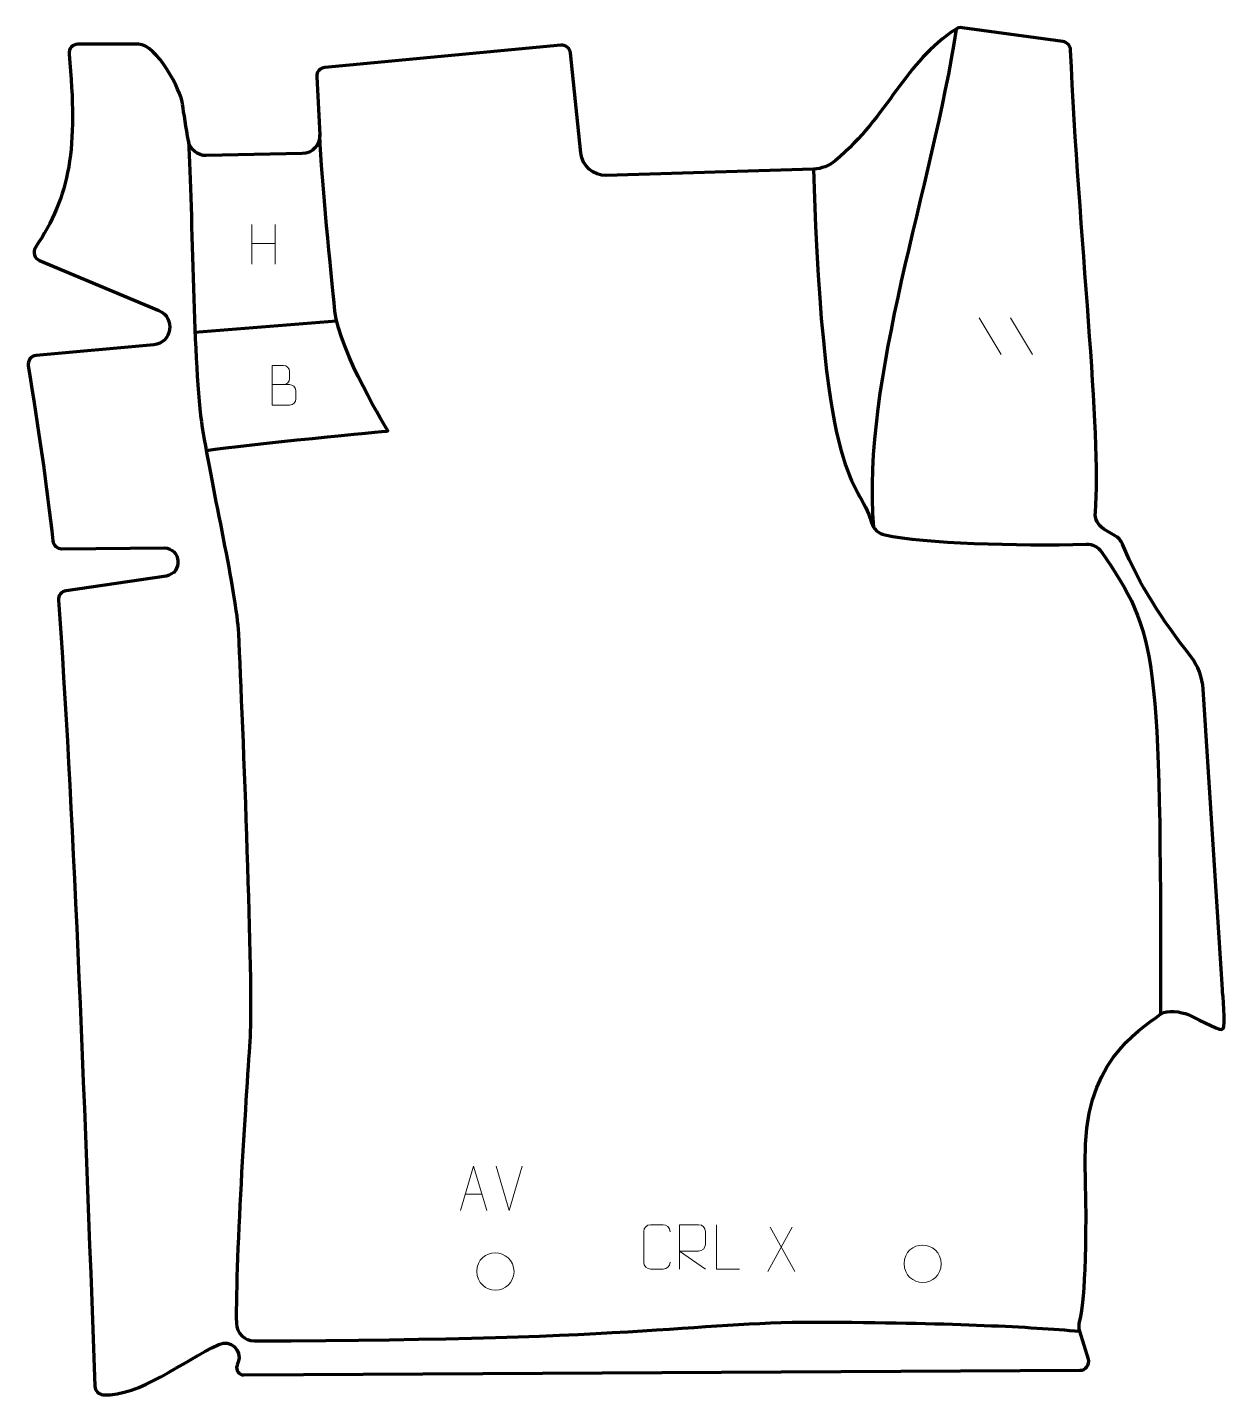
# Model space of a CAD drawing. Header units: millimetres. Extents: x -337 to 338, y -386 to 385.
import ezdxf

# ---------------------------------------------------------------- set-up
doc = ezdxf.new("R2010")
doc.units = ezdxf.units.MM
doc.header["$MEASUREMENT"] = 0
for name, color, linetype in [('layer 1', 7, 'Continuous'), ('layer 2', 7, 'Continuous'), ('layer 3', 7, 'Continuous')]:
    doc.layers.add(name, color=color, linetype=linetype)

msp = doc.modelspace()

# ---------------------------------------------------------------- linework, layer by layer
at = {"layer": 'layer 1', "color": 250, "lineweight": 9}
for points in [[(-210.7594, 274.0383), (-210.7594, 274.0383), (-210.7594, 251.8456), (-210.7594, 251.8456)], [(-197.6437, 274.0383), (-197.6437, 274.0383), (-197.6437, 251.688), (-197.6437, 251.688)], [(-210.7419, 263.3959), (-210.7419, 263.3959), (-197.6437, 263.3959), (-197.6437, 263.3959)], [(198.83, 221.495), (198.83, 221.495), (211.1943, 200.9507), (211.1943, 200.9507)], [(216.5599, 221.495), (216.5599, 221.495), (228.9242, 200.9507), (228.9242, 200.9507)], [(-65.9308, -281.166), (-65.9308, -281.166), (-73.2526, -256.2124), (-73.2526, -256.2124)], [(-58.6089, -256.2124), (-58.6089, -256.2124), (-65.9307, -281.166), (-65.9307, -281.166)], [(-90.5677, -271.9093), (-90.5677, -271.9093), (-81.072, -271.9093), (-81.072, -271.9093)], [(93.4977, -290.573), (93.4977, -290.573), (79.7571, -315.4688), (79.7571, -315.4688)], [(81.2117, -290.573), (81.2117, -290.573), (94.9523, -315.5265), (94.9523, -315.5265)]]:
    msp.add_open_spline(points, degree=3, dxfattribs=at)
for points, knots in [([(-199.3134, 183.9909), (-196.0544, 183.9913), (-192.795, 183.9913), (-189.5353, 183.9909), (-189.5353, 183.9909), (-187.766, 183.9754), (-186.0431, 182.4204), (-186.0431, 180.5846), (-186.0431, 180.5846), (-186.0434, 179.5738), (-186.0434, 176.8425), (-186.0431, 175.8314), (-186.0431, 175.8314), (-186.0272, 174.1673), (-187.4085, 172.3635), (-189.4879, 172.3787), (-189.4879, 172.3787), (-192.7479, 172.379), (-196.0076, 172.379), (-199.2669, 172.3787), (-199.2669, 172.3787), (-199.2669, 179.8291), (-199.2669, 187.2792), (-199.2669, 194.729), (-199.2669, 194.729), (-197.1408, 194.729), (-195.0144, 194.729), (-192.8879, 194.729), (-192.8879, 194.729), (-191.3824, 194.7448), (-189.5044, 193.0336), (-189.4885, 191.2759), (-189.4885, 191.2759), (-189.4889, 189.4253), (-189.4889, 189.2946), (-189.4885, 187.4437), (-189.4885, 187.4437), (-189.4731, 185.5931), (-191.134, 183.9754), (-192.9344, 183.9909)], [0, 0, 0, 0, 0.09090909, 0.09090909, 0.09090909, 0.09090909, 0.18181818, 0.18181818, 0.18181818, 0.18181818, 0.27272727, 0.27272727, 0.27272727, 0.27272727, 0.36363636, 0.36363636, 0.36363636, 0.36363636, 0.45454545, 0.45454545, 0.45454545, 0.45454545, 0.54545455, 0.54545455, 0.54545455, 0.54545455, 0.63636364, 0.63636364, 0.63636364, 0.63636364, 0.72727273, 0.72727273, 0.72727273, 0.72727273, 0.81818182, 0.81818182, 0.81818182, 0.81818182, 1, 1, 1, 1]), ([(-93.2903, -281.1587), (-93.2903, -281.1587), (-85.9193, -256.2052), (-85.9193, -256.2052), (-85.9193, -256.2052), (-85.9193, -256.2052), (-78.3494, -281.1587), (-78.3494, -281.1587)], [0, 0, 0, 0, 0.33333333, 0.33333333, 0.33333333, 0.33333333, 1, 1, 1, 1]), ([(24.7704, -310.3751), (24.6306, -312.6985), (22.9534, -314.1781), (20.8057, -314.1889), (20.8057, -314.1889), (18.4738, -314.1885), (16.1419, -314.1885), (13.8104, -314.1889), (13.8104, -314.1889), (11.8854, -314.2943), (9.9133, -312.4098), (9.9245, -310.3925), (9.9245, -310.3925), (9.9249, -304.6224), (9.9249, -298.8527), (9.9245, -293.0834), (9.9245, -293.0834), (9.9287, -290.9453), (11.6754, -289.2261), (13.8278, -289.2396), (13.8278, -289.2396), (16.1535, -289.2396), (18.4796, -289.2396), (20.8057, -289.2396), (20.8057, -289.2396), (22.7523, -289.2041), (24.7437, -290.6956), (24.7704, -293.1332)], [0, 0, 0, 0, 0.125, 0.125, 0.125, 0.125, 0.25, 0.25, 0.25, 0.25, 0.375, 0.375, 0.375, 0.375, 0.5, 0.5, 0.5, 0.5, 0.625, 0.625, 0.625, 0.625, 0.75, 0.75, 0.75, 0.75, 1, 1, 1, 1]), ([(30.0154, -314.1928), (30.0154, -314.1928), (30.0154, -289.2393), (30.0154, -289.2393), (30.0154, -289.2393), (33.6102, -289.2393), (37.2057, -289.2393), (40.8009, -289.2393), (40.8009, -289.2393), (43.1262, -289.277), (44.6835, -290.767), (44.6794, -293.1334), (44.6794, -293.1334), (44.679, -295.1689), (44.679, -298.2283), (44.6794, -300.2643), (44.6794, -300.2643), (44.6729, -302.1398), (42.8606, -304.0816), (40.8511, -304.1007), (40.8511, -304.1007), (40.8511, -304.1007), (30.0154, -304.1007), (30.0154, -304.1007), (30.0154, -304.1007), (30.0154, -304.1007), (44.6701, -314.1928), (44.6701, -314.1928)], [0, 0, 0, 0, 0.125, 0.125, 0.125, 0.125, 0.25, 0.25, 0.25, 0.25, 0.375, 0.375, 0.375, 0.375, 0.5, 0.5, 0.5, 0.5, 0.625, 0.625, 0.625, 0.625, 0.75, 0.75, 0.75, 0.75, 1, 1, 1, 1]), ([(63.822, -314.1929), (63.822, -314.1929), (50.8729, -314.1929), (50.8729, -314.1929), (50.8729, -314.1929), (50.8729, -314.1929), (50.8729, -289.2393), (50.8729, -289.2393)], [0, 0, 0, 0, 0.33333333, 0.33333333, 0.33333333, 0.33333333, 1, 1, 1, 1]), ([(156.5187, -311.0952), (156.5894, -304.4548), (161.8634, -300.6088), (167.0187, -300.7058), (167.0187, -300.7058), (172.174, -300.6088), (177.448, -304.6722), (177.5187, -311.3126), (177.5187, -311.3126), (177.1485, -317.6419), (172.7066, -321.6726), (167.0187, -321.702), (167.0187, -321.702), (161.8634, -321.799), (156.5894, -317.7356), (156.5187, -311.0952)], [0, 0, 0, 0, 0.2, 0.2, 0.2, 0.2, 0.4, 0.4, 0.4, 0.4, 0.6, 0.6, 0.6, 0.6, 1, 1, 1, 1]), ([(-84.111, -315.473), (-84.0403, -308.8326), (-78.7663, -304.9866), (-73.611, -305.0836), (-73.611, -305.0836), (-68.4557, -304.9866), (-63.1817, -309.05), (-63.111, -315.6904), (-63.111, -315.6904), (-63.4812, -322.0197), (-67.9231, -326.0504), (-73.611, -326.0798), (-73.611, -326.0798), (-78.7663, -326.1768), (-84.0403, -322.1134), (-84.111, -315.473)], [0, 0, 0, 0, 0.2, 0.2, 0.2, 0.2, 0.4, 0.4, 0.4, 0.4, 0.6, 0.6, 0.6, 0.6, 1, 1, 1, 1])]:
    msp.add_open_spline(points, degree=3, knots=knots, dxfattribs=at)
at = {"layer": 'layer 2', "color": 230, "lineweight": 200}
msp.add_open_spline([(-299.2007, -380.1287), (-305.3743, -208.8314), (-311.8277, -47.9383), (-319.6361, 62.5684), (-319.6361, 62.5684), (-319.8209, 65.1849), (-317.9611, 67.4984), (-315.3706, 67.8773), (-315.3706, 67.8773), (-315.3706, 67.8773), (-259.0179, 76.1182), (-259.0179, 76.1182), (-259.0179, 76.1182), (-249.5487, 77.8273), (-250.5968, 91.754), (-260.2145, 92.0207), (-260.2145, 92.0207), (-260.2145, 92.0207), (-317.8295, 91.4997), (-317.8295, 91.4997), (-317.8295, 91.4997), (-320.396, 91.4767), (-322.562, 93.4015), (-322.8432, 95.9577), (-322.8432, 95.9577), (-326.1603, 126.1237), (-331.004, 159.4288), (-336.7275, 194.5436), (-336.7275, 194.5436), (-337.1952, 197.4124), (-335.1354, 200.0776), (-332.2465, 200.3411), (-332.2465, 200.3411), (-332.2465, 200.3411), (-266.0604, 206.3754), (-266.0604, 206.3754), (-266.0604, 206.3754), (-255.6736, 207.3223), (-253.4885, 221.5734), (-263.1126, 225.6007), (-263.1126, 225.6007), (-263.1126, 225.6007), (-330.3979, 253.7591), (-330.3979, 253.7591), (-330.3979, 253.7591), (-333.3027, 254.9744), (-334.3755, 258.5463), (-332.6246, 261.1674), (-332.6246, 261.1674), (-313.1545, 290.3182), (-308.5656, 316.7747), (-313.7323, 370.1207), (-313.7323, 370.1207), (-314.0177, 373.0668), (-311.7152, 375.6198), (-308.7613, 375.6198), (-308.7613, 375.6198), (-308.7613, 375.6198), (-274.5458, 375.6198), (-274.5458, 375.6198), (-274.5458, 375.6198), (-264.3858, 375.6198), (-250.6398, 349.5693), (-249.7434, 341.7842), (-249.7434, 341.7842), (-249.2177, 337.2203), (-247.6655, 328.0266), (-246.4707, 321.1993), (-246.4707, 321.1993), (-245.6187, 316.3302), (-241.349, 312.8134), (-236.4165, 312.9146), (-236.4165, 312.9146), (-236.4165, 312.9146), (-182.3463, 314.0248), (-182.3463, 314.0248), (-182.3463, 314.0248), (-176.7092, 314.1405), (-172.2822, 318.9006), (-172.5637, 324.5436), (-172.5637, 324.5436), (-172.5637, 324.5436), (-174.201, 357.3576), (-174.201, 357.3576), (-174.201, 357.3576), (-174.3347, 360.0352), (-172.3408, 362.3437), (-169.6769, 362.5956), (-169.6769, 362.5956), (-169.6769, 362.5956), (-36.8279, 375.1542), (-36.8279, 375.1542), (-36.8279, 375.1542), (-34.0988, 375.412), (-31.6713, 373.4203), (-31.3856, 370.6884), (-31.3856, 370.6884), (-31.3856, 370.6884), (-25.4878, 314.3198), (-25.4878, 314.3198), (-25.4878, 314.3198), (-24.7234, 307.0134), (-18.463, 301.5351), (-11.1347, 301.7605), (-11.1347, 301.7605), (-11.1347, 301.7605), (105.5105, 305.349), (105.5105, 305.349), (105.5105, 305.349), (110.0053, 305.4876), (114.3201, 307.1443), (117.7674, 310.0374), (117.7674, 310.0374), (148.3699, 335.7267), (156.5134, 365.3311), (185.8394, 384.199), (185.8394, 384.199), (186.8466, 384.8471), (188.0528, 385.1163), (189.2385, 384.9519), (189.2385, 384.9519), (189.2385, 384.9519), (246.0526, 377.0902), (246.0526, 377.0902), (246.0526, 377.0902), (248.4469, 376.7589), (250.2588, 374.7605), (250.3632, 372.3408), (250.3632, 372.3408), (254.8139, 269.178), (268.1231, 155.1542), (264.2775, 112.0655), (264.2775, 112.0655), (263.9356, 108.2397), (265.835, 104.5609), (269.1299, 102.5977), (269.1299, 102.5977), (269.1299, 102.5977), (275.415, 98.8533), (275.415, 98.8533), (275.415, 98.8533), (277.2579, 97.7551), (278.6966, 96.0893), (279.527, 94.1085), (279.527, 94.1085), (289.475, 70.3743), (301.691, 51.7684), (318.0133, 30.7944), (318.0133, 30.7944), (322.121, 25.5161), (324.54, 19.1149), (324.9729, 12.4355), (324.9729, 12.4355), (324.9729, 12.4355), (335.8695, -156.7738), (335.8695, -156.7738), (335.8695, -156.7738), (335.981, -158.5088), (337.6419, -177.6683), (336.2269, -178.6741), (336.2269, -178.6741), (336.2269, -178.6741), (335.4142, -179.1819), (335.4142, -179.1819), (335.4142, -179.1819), (334.0895, -180.1235), (318.0796, -171.3672), (316.5471, -170.8295), (316.5471, -170.8295), (312.5491, -169.4262), (304.9326, -167.6799), (301.0172, -170.6447), (301.0172, -170.6447), (287.9718, -180.5214), (257.0268, -198.1584), (258.5547, -254.0858), (258.5547, -254.0858), (260.2403, -315.812), (256.9799, -337.9961), (255.427, -343.9542), (255.427, -343.9542), (254.9839, -345.6556), (255.0111, -347.4456), (255.4806, -349.1396), (255.4806, -349.1396), (255.4806, -349.1396), (260.3899, -364.8488), (260.3899, -364.8488), (260.3899, -364.8488), (261.2718, -368.0302), (258.8948, -371.1819), (255.6002, -371.1999), (255.6002, -371.1999), (255.6002, -371.1999), (-215.3331, -373.8267), (-215.3331, -373.8267), (-215.3331, -373.8267), (-218.1066, -373.8422), (-220.0547, -371.0958), (-219.1247, -368.4775), (-219.1247, -368.4775), (-218.9088, -367.8697), (-218.6817, -367.228), (-218.4467, -366.5616), (-218.4467, -366.5616), (-216.082, -359.8528), (-222.9566, -353.621), (-229.3902, -356.6316), (-229.3902, -356.6316), (-249.8436, -366.2014), (-274.133, -386.0074), (-294.4488, -384.961), (-294.4488, -384.961), (-297.0431, -384.8273), (-299.1069, -382.7301), (-299.2007, -380.1287)], degree=3, knots=[0, 0, 0, 0, 0.01818182, 0.01818182, 0.01818182, 0.01818182, 0.03636364, 0.03636364, 0.03636364, 0.03636364, 0.05454545, 0.05454545, 0.05454545, 0.05454545, 0.07272727, 0.07272727, 0.07272727, 0.07272727, 0.09090909, 0.09090909, 0.09090909, 0.09090909, 0.10909091, 0.10909091, 0.10909091, 0.10909091, 0.12727273, 0.12727273, 0.12727273, 0.12727273, 0.14545455, 0.14545455, 0.14545455, 0.14545455, 0.16363636, 0.16363636, 0.16363636, 0.16363636, 0.18181818, 0.18181818, 0.18181818, 0.18181818, 0.2, 0.2, 0.2, 0.2, 0.21818182, 0.21818182, 0.21818182, 0.21818182, 0.23636364, 0.23636364, 0.23636364, 0.23636364, 0.25454545, 0.25454545, 0.25454545, 0.25454545, 0.27272727, 0.27272727, 0.27272727, 0.27272727, 0.29090909, 0.29090909, 0.29090909, 0.29090909, 0.30909091, 0.30909091, 0.30909091, 0.30909091, 0.32727273, 0.32727273, 0.32727273, 0.32727273, 0.34545455, 0.34545455, 0.34545455, 0.34545455, 0.36363636, 0.36363636, 0.36363636, 0.36363636, 0.38181818, 0.38181818, 0.38181818, 0.38181818, 0.4, 0.4, 0.4, 0.4, 0.41818182, 0.41818182, 0.41818182, 0.41818182, 0.43636364, 0.43636364, 0.43636364, 0.43636364, 0.45454545, 0.45454545, 0.45454545, 0.45454545, 0.47272727, 0.47272727, 0.47272727, 0.47272727, 0.49090909, 0.49090909, 0.49090909, 0.49090909, 0.50909091, 0.50909091, 0.50909091, 0.50909091, 0.52727273, 0.52727273, 0.52727273, 0.52727273, 0.54545455, 0.54545455, 0.54545455, 0.54545455, 0.56363636, 0.56363636, 0.56363636, 0.56363636, 0.58181818, 0.58181818, 0.58181818, 0.58181818, 0.6, 0.6, 0.6, 0.6, 0.61818182, 0.61818182, 0.61818182, 0.61818182, 0.63636364, 0.63636364, 0.63636364, 0.63636364, 0.65454545, 0.65454545, 0.65454545, 0.65454545, 0.67272727, 0.67272727, 0.67272727, 0.67272727, 0.69090909, 0.69090909, 0.69090909, 0.69090909, 0.70909091, 0.70909091, 0.70909091, 0.70909091, 0.72727273, 0.72727273, 0.72727273, 0.72727273, 0.74545455, 0.74545455, 0.74545455, 0.74545455, 0.76363636, 0.76363636, 0.76363636, 0.76363636, 0.78181818, 0.78181818, 0.78181818, 0.78181818, 0.8, 0.8, 0.8, 0.8, 0.81818182, 0.81818182, 0.81818182, 0.81818182, 0.83636364, 0.83636364, 0.83636364, 0.83636364, 0.85454545, 0.85454545, 0.85454545, 0.85454545, 0.87272727, 0.87272727, 0.87272727, 0.87272727, 0.89090909, 0.89090909, 0.89090909, 0.89090909, 0.90909091, 0.90909091, 0.90909091, 0.90909091, 0.92727273, 0.92727273, 0.92727273, 0.92727273, 0.94545455, 0.94545455, 0.94545455, 0.94545455, 0.96363636, 0.96363636, 0.96363636, 0.96363636, 1, 1, 1, 1], dxfattribs=at)
at = {"layer": 'layer 3', "color": 142, "lineweight": 200}
for points in [[(185.8392, 384.1989), (172.6926, 295.869), (132.2248, 187.1687), (139.3967, 103.6965)], [(-242.8025, 213.3842), (-242.8025, 213.3842), (-163.045, 219.9092), (-163.045, 219.9092)]]:
    msp.add_open_spline(points, degree=3, dxfattribs=at)
for points, knots in [([(-236.504, 146.8184), (-213.1959, 150.4043), (-134.0989, 157.8127), (-134.0989, 157.8127), (-134.0989, 157.8127), (-134.0989, 157.8127), (-161.5905, 202.6362), (-163.9813, 225.3468), (-163.9813, 225.3468), (-166.3717, 248.0574), (-171.2161, 297.536), (-172.5637, 324.5436)], [0, 0, 0, 0, 0.25, 0.25, 0.25, 0.25, 0.5, 0.5, 0.5, 0.5, 1, 1, 1, 1]), ([(-246.4708, 321.1992), (-244.0659, 281.5254), (-244.0659, 193.6714), (-238.6871, 159.6058), (-238.6871, 159.6058), (-233.3079, 125.5398), (-219.4028, 65.9228), (-218.3667, 43.8343), (-218.3667, 43.8343), (-215.9763, -7.1376), (-209.9999, -155.9516), (-211.7927, -183.4428), (-211.7927, -183.4428), (-213.3975, -208.0487), (-220.2269, -308.6772), (-219.4678, -344.7681), (-219.4678, -344.7681), (-219.3531, -350.2189), (-214.907, -354.5782), (-209.4549, -354.5711), (-209.4549, -354.5711), (18.2431, -354.2843), (38.4446, -343.4251), (113.3266, -344.0146), (113.3266, -344.0146), (189.2274, -344.6122), (225.5127, -346.6908), (255.4805, -349.1397)], [0, 0, 0, 0, 0.125, 0.125, 0.125, 0.125, 0.25, 0.25, 0.25, 0.25, 0.375, 0.375, 0.375, 0.375, 0.5, 0.5, 0.5, 0.5, 0.625, 0.625, 0.625, 0.625, 0.75, 0.75, 0.75, 0.75, 1, 1, 1, 1]), ([(105.5106, 305.3491), (111.1932, 122.1658), (130.1352, 133.0968), (138.2809, 106.1369), (138.2809, 106.1369), (139.3332, 102.654), (142.2112, 100.0152), (145.7742, 99.2765), (145.7742, 99.2765), (168.0945, 94.6494), (219.6311, 92.8915), (259.1524, 94.0779), (259.1524, 94.0779), (262.5412, 94.1795), (265.7532, 92.5642), (267.6854, 89.7775), (267.6854, 89.7775), (299.6527, 43.6727), (301.0169, 31.7097), (301.0169, -170.6445)], [0, 0, 0, 0, 0.16666667, 0.16666667, 0.16666667, 0.16666667, 0.33333333, 0.33333333, 0.33333333, 0.33333333, 0.5, 0.5, 0.5, 0.5, 0.66666667, 0.66666667, 0.66666667, 0.66666667, 1, 1, 1, 1])]:
    msp.add_open_spline(points, degree=3, knots=knots, dxfattribs=at)

doc.saveas('drawing.dxf')
